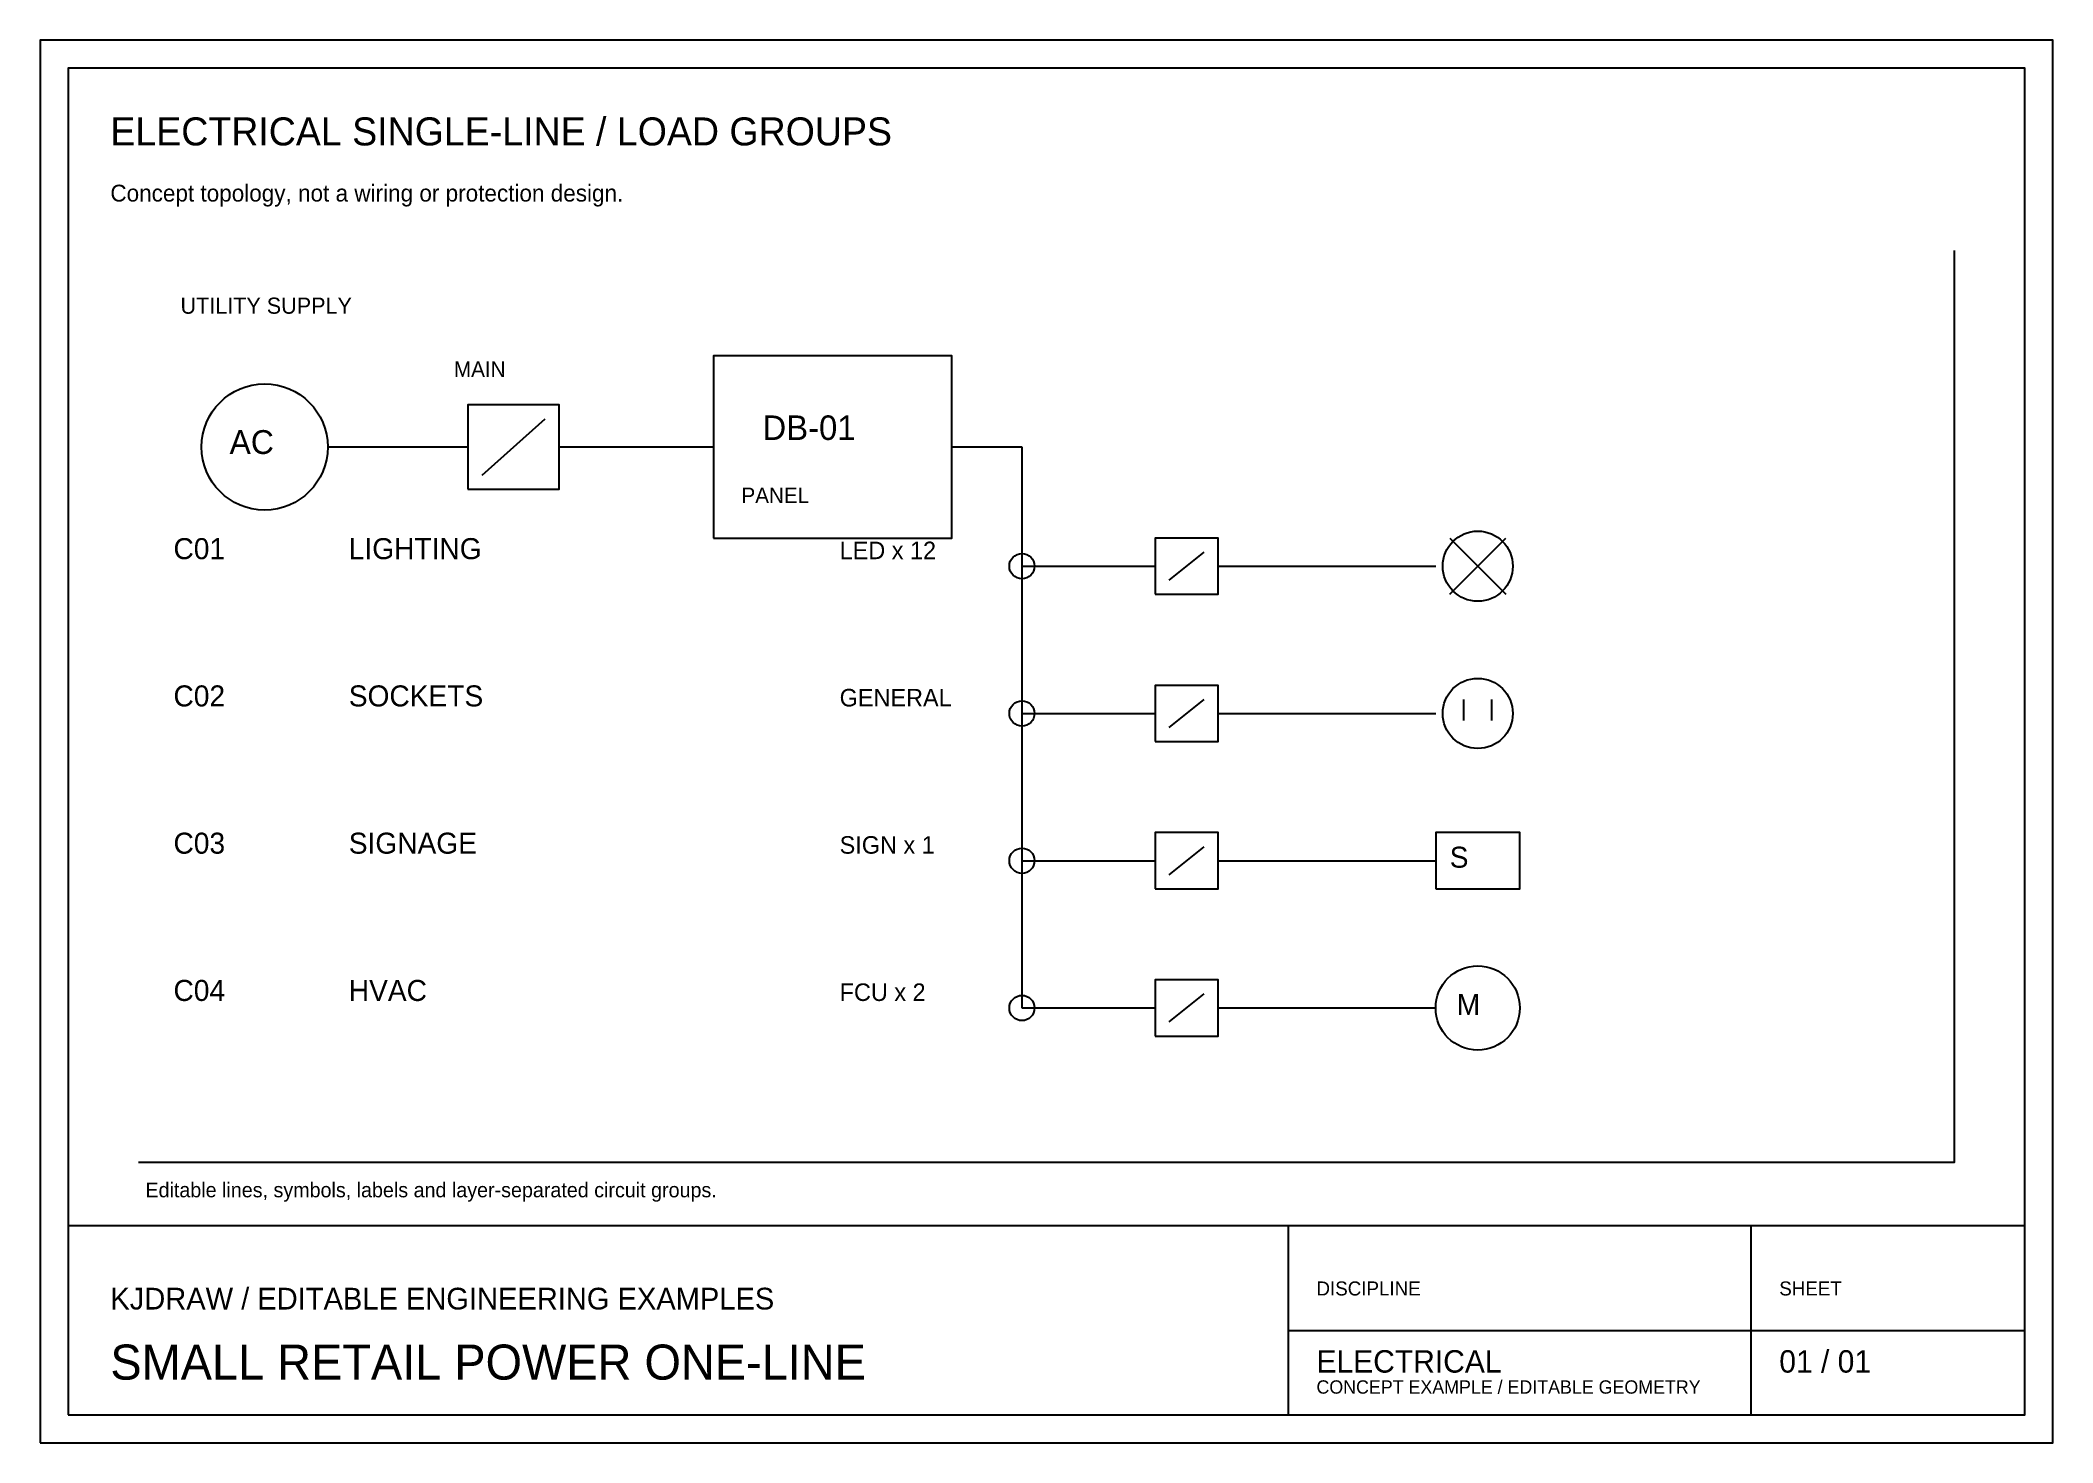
# Model space of a CAD drawing. Header units: millimetres. Extents: x 5 to 292, y 5 to 205.
import ezdxf

# ---------------------------------------------------------------- set-up
doc = ezdxf.new("R2010")
doc.units = ezdxf.units.MM
doc.linetypes.add('KJD-CONTINUOUS', pattern=[0])
for name, color, linetype in [('KJD_ACCENT', 4, 'KJD-CONTINUOUS'), ('KJD_ANNOTATION', 7, 'KJD-CONTINUOUS'), ('KJD_DETAIL', 8, 'KJD-CONTINUOUS'), ('KJD_FRAME', 8, 'KJD-CONTINUOUS'), ('KJD_HIGHLIGHT', 2, 'KJD-CONTINUOUS'), ('KJD_OUTLINE', 7, 'KJD-CONTINUOUS')]:
    doc.layers.add(name, color=color, linetype=linetype)
doc.styles.get("Standard").update_dxf_attribs({"font": 'sans-serif'})

msp = doc.modelspace()

# ---------------------------------------------------------------- linework, layer by layer
at = {"layer": 'KJD_ACCENT'}
for p, q in [((206, 126), (214, 134)), ((206, 134), (214, 126)), ((208, 108), (208, 111)), ((212, 108), (212, 111))]:
    msp.add_line(p, q, dxfattribs=at)
for points in [[(101, 134), (135, 134), (135, 160), (101, 160)], [(204, 84), (216, 84), (216, 92), (204, 92)]]:
    msp.add_lwpolyline(points, close=True, dxfattribs=at)
for centre, radius in [((37, 147), 9), ((210, 130), 5), ((210, 109), 5), ((210, 67), 6)]:
    msp.add_circle(centre, radius, dxfattribs=at)
at = {"layer": 'KJD_DETAIL'}
msp.add_lwpolyline([(19, 45), (278, 45), (278, 175)], dxfattribs=at)
at = {"layer": 'KJD_FRAME'}
for p, q in [((9, 36), (288, 36)), ((183, 9), (183, 36)), ((249, 9), (249, 36)), ((183, 21), (288, 21))]:
    msp.add_line(p, q, dxfattribs=at)
for points in [[(5, 5), (292, 5), (292, 205), (5, 205)], [(9, 9), (288, 9), (288, 201), (9, 201)]]:
    msp.add_lwpolyline(points, close=True, dxfattribs=at)
at = {"layer": 'KJD_HIGHLIGHT'}
for p, q in [((68, 143), (77, 151)), ((166, 128), (171, 132)), ((166, 107), (171, 111)), ((166, 86), (171, 90)), ((166, 65), (171, 69))]:
    msp.add_line(p, q, dxfattribs=at)
for points in [[(66, 141), (79, 141), (79, 153), (66, 153)], [(164, 126), (173, 126), (173, 134), (164, 134)], [(164, 105), (173, 105), (173, 113), (164, 113)], [(164, 84), (173, 84), (173, 92), (164, 92)], [(164, 63), (173, 63), (173, 71), (164, 71)]]:
    msp.add_lwpolyline(points, close=True, dxfattribs=at)
for centre in [(145, 130), (145, 109), (145, 88), (145, 67)]:
    msp.add_circle(centre, 1.8, dxfattribs=at)
at = {"layer": 'KJD_OUTLINE'}
for p, q in [((46, 147), (66, 147)), ((79, 147), (101, 147)), ((135, 147), (145, 147)), ((145, 147), (145, 67)), ((145, 130), (164, 130)), ((173, 130), (204, 130)), ((145, 109), (164, 109)), ((173, 109), (204, 109)), ((145, 88), (164, 88)), ((173, 88), (204, 88)), ((145, 67), (164, 67)), ((173, 67), (204, 67))]:
    msp.add_line(p, q, dxfattribs=at)

# ---------------------------------------------------------------- texts
at = {"layer": 'KJD_ACCENT'}
for s, height, p in [('ELECTRICAL SINGLE-LINE / LOAD GROUPS', 4, (15, 190)), ('AC', 3.4, (32, 146)), ('DB-01', 3.5, (108, 148)), ('S', 3, (206, 87)), ('M', 3, (207, 66)), ('KJDRAW / EDITABLE ENGINEERING EXAMPLES', 3.1, (15, 24))]:
    msp.add_text(s, height=height, dxfattribs=at).set_placement(p)
at = {"layer": 'KJD_ANNOTATION'}
for s, height, p in [('UTILITY SUPPLY', 2.3, (25, 166)), ('MAIN', 2.2, (64, 157)), ('PANEL', 2.2, (105, 139)), ('LIGHTING', 3, (49, 131)), ('SOCKETS', 3, (49, 110)), ('SIGNAGE', 3, (49, 89)), ('HVAC', 3, (49, 68)), ('SMALL RETAIL POWER ONE-LINE', 5, (15, 14)), ('ELECTRICAL', 3.2, (187, 15)), ('01 / 01', 3.2, (253, 15))]:
    msp.add_text(s, height=height, dxfattribs=at).set_placement(p)
at = {"layer": 'KJD_DETAIL'}
for s, height, p in [('Concept topology, not a wiring or protection design.', 2.4, (15, 182)), ('LED x 12', 2.5, (119, 131)), ('GENERAL', 2.5, (119, 110)), ('SIGN x 1', 2.5, (119, 89)), ('FCU x 2', 2.5, (119, 68)), ('Editable lines, symbols, labels and layer-separated circuit groups.', 2.1, (20, 40)), ('DISCIPLINE', 2, (187, 26)), ('SHEET', 2, (253, 26)), ('CONCEPT EXAMPLE / EDITABLE GEOMETRY', 1.9, (187, 12))]:
    msp.add_text(s, height=height, dxfattribs=at).set_placement(p)
at = {"layer": 'KJD_HIGHLIGHT'}
for s, p in [('C01', (24, 131)), ('C02', (24, 110)), ('C03', (24, 89)), ('C04', (24, 68))]:
    msp.add_text(s, height=3, dxfattribs=at).set_placement(p)

doc.saveas('drawing.dxf')
